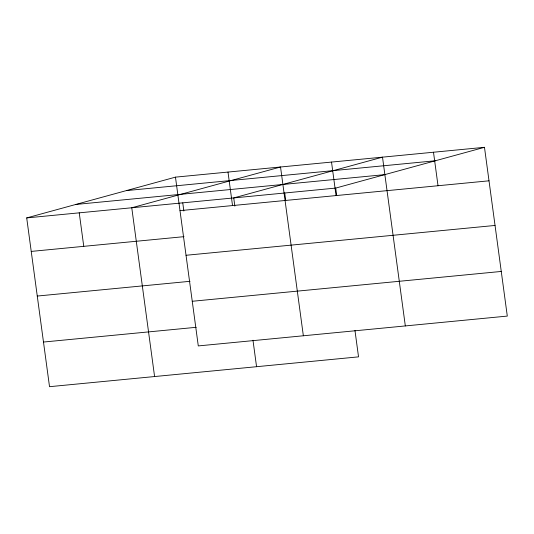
<?xml version="1.0" encoding="UTF-8"?>
<svg xmlns="http://www.w3.org/2000/svg" width="534" height="534" viewBox="0 0 534 534"><rect width="100%" height="100%" fill="white"/><g stroke="black" fill="none" stroke-linecap="round" stroke-linejoin="round"><path stroke-width="0.8" d="M354.956 330.406L358.534 356.859L49.522 386.689L26.7 217.912L175.466 177.141L484.478 147.311L507.3 316.088L198.288 345.919L175.466 177.141M26.7 217.912L335.712 188.081L484.478 147.311M126.371 190.598L435.39 160.767M75.795 204.455L384.807 174.631M179.998 210.636L489.01 180.812M31.232 251.414L183.99 236.662M186.032 255.279L495.045 225.448M37.267 296.05L190.031 281.305M192.253 301.276L501.266 271.446M43.481 342.047L196.245 327.302M433.495 152.23L438.02 185.732M405.326 325.934L382.504 157.156L233.738 197.927L234.847 206.097M335.712 188.081L336.707 195.437M331.521 162.076L336.046 195.577M284.729 193.008L285.723 200.357M303.352 335.773L280.53 166.995L131.764 207.773L154.586 376.55M252.982 340.251L256.56 366.704M227.998 172.068L232.53 205.57M182.755 202.847L183.856 211.017M79.232 212.839L83.765 246.341"/></g></svg>
